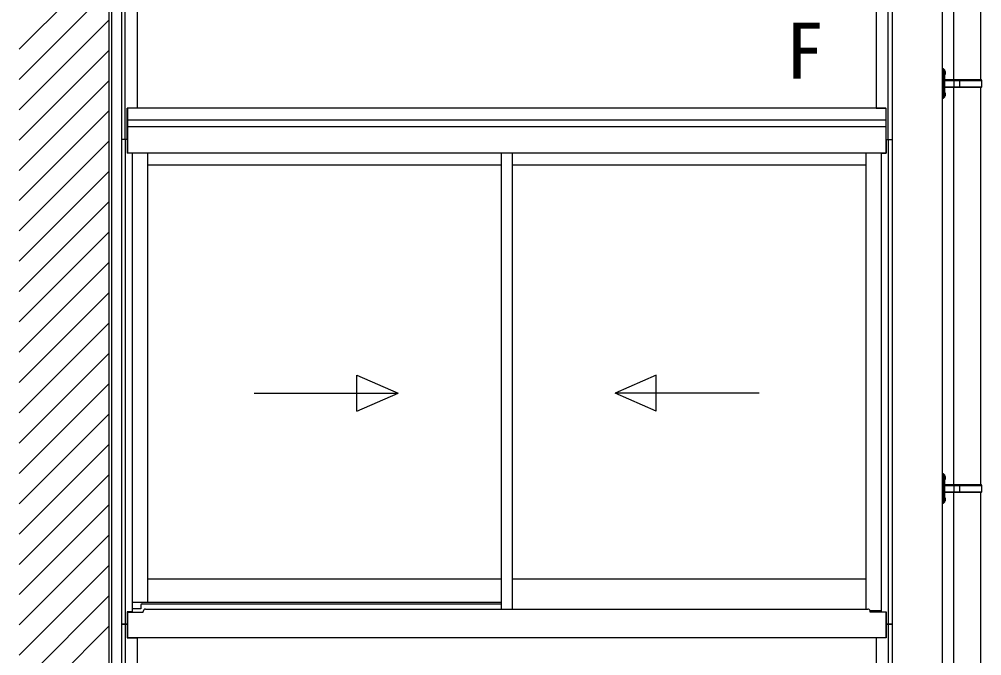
# Model space of a CAD drawing. Units: millimetres, scale not verified. Extents: x -1225 to 1225, y -1820 to 1812.
# Drawn here: x -632.6 to -418.7, y 963 to 1104.4 of the extents above; entities that cross this region are included whole.
import ezdxf
from ezdxf.enums import TextEntityAlignment as Align

# ---------------------------------------------------------------- set-up
doc = ezdxf.new("R2010")
doc.units = ezdxf.units.MM
doc.header["$LTSCALE"] = 10
doc.layers.add('0-2_USER1', color=3, linetype='Continuous')
doc.layers.add('0-6_YKK_A1', color=4, linetype='Continuous')
doc.styles.add('ＭＳ ゴシック', font='')
doc.styles.get('ＭＳ ゴシック').set_extended_font_data('MS Gothic')

msp = doc.modelspace()

# ---------------------------------------------------------------- linework, layer by layer
at = {"layer": '0-6_YKK_A1'}
for p, q in [((-612.62, 879.77), (-612.62, 1196.78)), ((-612.62, 879.77), (-612.62, 1154.28)), ((-612.02, 879.77), (-612.02, 1154.13)), ((-424.95, 1132.84), (-424.95, 1091)), ((-418.98, 1132.84), (-418.98, 1091)), ((-609.92, 1128.97), (-609.92, 1077.67)), ((-609.04, 1077.67), (-609.04, 1128.97)), ((-439.5, 1077.67), (-439.5, 1128.97)), ((-438.62, 1128.97), (-438.62, 1077.67)), ((-632.62, 1097.76), (-612.62, 1117.76)), ((-632.62, 1091.03), (-612.62, 1111.03)), ((-632.62, 1084.29), (-612.62, 1104.29)), ((-632.62, 1077.56), (-612.62, 1097.56)), ((-427.17, 1093.35), (-427.37, 1093.35)), ((-427.37, 1086.85), (-427.37, 1093.35)), ((-427.17, 1093.35), (-427.17, 1086.85)), ((-427.17, 1093.35), (-426.97, 1093.15)), ((-426.94, 1092.61), (-427.01, 1092.5)), ((-426.97, 1093.15), (-426.97, 1087.05)), ((-426.93, 1092.91), (-426.97, 1092.87)), ((-426.97, 1092.87), (-426.97, 1092.12)), ((-426.97, 1092.7), (-426.97, 1092.3)), ((-426.93, 1092.08), (-426.97, 1092.12)), ((-426.74, 1092.71), (-426.94, 1092.61)), ((-426.87, 1092.91), (-426.93, 1092.91)), ((-426.93, 1092.91), (-426.93, 1092.08)), ((-426.87, 1092.08), (-426.93, 1092.08)), ((-426.87, 1092.91), (-426.87, 1092.08)), ((-632.62, 1070.82), (-612.62, 1090.82)), ((-426.92, 1091), (-418.77, 1091)), ((-426.92, 1090.8), (-423.79, 1090.8)), ((-426.92, 1089.4), (-423.79, 1089.4)), ((-418.77, 1089.2), (-426.92, 1089.2)), ((-424.95, 1089.2), (-424.95, 1001)), ((-424.83, 1090.8), (-424.63, 1091)), ((-424.83, 1089.4), (-424.83, 1090.8)), ((-424.83, 1089.4), (-424.63, 1089.2)), ((-423.59, 1091), (-423.79, 1090.8)), ((-423.59, 1089.2), (-423.79, 1089.4)), ((-423.52, 1089.2), (-423.52, 1091)), ((-423.52, 1090.8), (-418.67, 1090.8)), ((-423.52, 1089.4), (-418.67, 1089.4)), ((-418.98, 1089.2), (-418.98, 1001)), ((-418.67, 1090.8), (-418.77, 1091)), ((-418.67, 1089.4), (-418.77, 1089.2)), ((-418.67, 1089.4), (-418.67, 1090.8)), ((-426.97, 1087.05), (-427.17, 1086.85)), ((-426.94, 1087.81), (-427.01, 1087.7)), ((-426.93, 1088.11), (-426.97, 1088.07)), ((-426.97, 1088.07), (-426.97, 1087.32)), ((-426.97, 1087.9), (-426.97, 1087.5)), ((-426.93, 1087.28), (-426.97, 1087.32)), ((-426.74, 1087.91), (-426.94, 1087.81)), ((-426.87, 1088.11), (-426.93, 1088.11)), ((-426.93, 1088.11), (-426.93, 1087.28)), ((-426.87, 1087.28), (-426.93, 1087.28)), ((-426.87, 1088.11), (-426.87, 1087.28)), ((-427.37, 1086.85), (-427.17, 1086.85)), ((-632.62, 1064.09), (-612.62, 1084.09)), ((-608.62, 1077.67), (-608.62, 1084.67)), ((-606.42, 1084.67), (-608.62, 1084.67)), ((-439.97, 1084.67), (-608.57, 1084.67)), ((-608.57, 1084.67), (-608.57, 1074.67)), ((-442.12, 1084.67), (-439.92, 1084.67)), ((-439.97, 1084.67), (-439.97, 1074.67)), ((-439.92, 1077.67), (-439.92, 1084.67)), ((-439.97, 1081.97), (-608.57, 1081.97)), ((-439.97, 1080.47), (-608.57, 1080.47)), ((-632.62, 1057.35), (-612.62, 1077.35)), ((-608.62, 1077.67), (-609.92, 1077.67)), ((-609.92, 1077.67), (-609.92, 969.97)), ((-608.62, 1077.67), (-609.92, 1077.67)), ((-609.04, 1077.67), (-609.04, 969.97)), ((-608.62, 1077.67), (-608.62, 1074.67)), ((-439.92, 1077.67), (-438.62, 1077.67)), ((-439.92, 1077.67), (-439.92, 1074.67)), ((-439.92, 1077.67), (-438.62, 1077.67)), ((-439.5, 1077.67), (-439.5, 969.97)), ((-438.62, 1077.67), (-438.62, 969.97)), ((-607.52, 1074.67), (-608.62, 1074.67)), ((-439.97, 1074.67), (-608.57, 1074.67)), ((-607.52, 1074.67), (-607.52, 972.73)), ((-604.12, 1074.67), (-604.12, 974.77)), ((-525.52, 1074.67), (-525.52, 973.32)), ((-523.02, 1074.67), (-523.02, 973.32)), ((-444.42, 1074.67), (-444.42, 973.32)), ((-441.02, 1074.67), (-441.02, 972.73)), ((-441.02, 1074.67), (-439.92, 1074.67)), ((-525.52, 1071.97), (-604.12, 1071.97)), ((-444.42, 1071.97), (-523.02, 1071.97)), ((-632.62, 1050.62), (-612.62, 1070.62)), ((-632.62, 1043.88), (-612.62, 1063.88)), ((-632.62, 1037.15), (-612.62, 1057.15)), ((-632.62, 1030.41), (-612.62, 1050.41)), ((-632.62, 1023.68), (-612.62, 1043.68)), ((-632.62, 1016.94), (-612.62, 1036.94)), ((-632.62, 1010.21), (-612.62, 1030.21)), ((-557.55, 1025.34), (-548.38, 1021.34)), ((-557.55, 1017.34), (-557.55, 1025.34)), ((-491.02, 1025.34), (-500.18, 1021.34)), ((-491.02, 1017.34), (-491.02, 1025.34)), ((-632.62, 1003.47), (-612.62, 1023.47)), ((-580.38, 1021.34), (-548.38, 1021.34)), ((-557.55, 1017.34), (-548.38, 1021.34)), ((-468.18, 1021.34), (-500.18, 1021.34)), ((-491.02, 1017.34), (-500.18, 1021.34)), ((-632.62, 996.74), (-612.62, 1016.74)), ((-632.62, 990), (-612.62, 1010)), ((-632.62, 983.26), (-612.62, 1003.26)), ((-427.17, 1003.35), (-427.37, 1003.35)), ((-427.37, 996.85), (-427.37, 1003.35)), ((-427.17, 1003.35), (-427.17, 996.85)), ((-427.17, 1003.35), (-426.97, 1003.15)), ((-426.94, 1002.61), (-427.01, 1002.5)), ((-426.97, 1003.15), (-426.97, 997.05)), ((-426.93, 1002.91), (-426.97, 1002.87)), ((-426.97, 1002.87), (-426.97, 1002.12)), ((-426.97, 1002.7), (-426.97, 1002.3)), ((-426.93, 1002.08), (-426.97, 1002.12)), ((-426.74, 1002.71), (-426.94, 1002.61)), ((-426.87, 1002.91), (-426.93, 1002.91)), ((-426.93, 1002.91), (-426.93, 1002.08)), ((-426.87, 1002.08), (-426.93, 1002.08)), ((-426.87, 1002.91), (-426.87, 1002.08)), ((-426.92, 1001), (-418.77, 1001)), ((-426.92, 1000.8), (-423.79, 1000.8)), ((-426.92, 999.4), (-423.79, 999.4)), ((-418.77, 999.2), (-426.92, 999.2)), ((-424.95, 999.2), (-424.95, 911)), ((-424.83, 1000.8), (-424.63, 1001)), ((-424.83, 999.4), (-424.83, 1000.8)), ((-424.83, 999.4), (-424.63, 999.2)), ((-423.59, 1001), (-423.79, 1000.8)), ((-423.59, 999.2), (-423.79, 999.4)), ((-423.52, 999.2), (-423.52, 1001)), ((-423.52, 1000.8), (-418.67, 1000.8)), ((-423.52, 999.4), (-418.67, 999.4)), ((-418.98, 999.2), (-418.98, 911)), ((-418.67, 1000.8), (-418.77, 1001)), ((-418.67, 999.4), (-418.77, 999.2)), ((-418.67, 999.4), (-418.67, 1000.8)), ((-426.97, 997.05), (-427.17, 996.85)), ((-426.94, 997.81), (-427.01, 997.7)), ((-426.93, 998.11), (-426.97, 998.07)), ((-426.97, 998.07), (-426.97, 997.32)), ((-426.97, 997.9), (-426.97, 997.5)), ((-426.93, 997.28), (-426.97, 997.32)), ((-426.74, 997.91), (-426.94, 997.81)), ((-426.87, 998.11), (-426.93, 998.11)), ((-426.93, 998.11), (-426.93, 997.28)), ((-426.87, 997.28), (-426.93, 997.28)), ((-426.87, 998.11), (-426.87, 997.28)), ((-632.62, 976.53), (-612.62, 996.53)), ((-427.37, 996.85), (-427.17, 996.85)), ((-632.62, 969.79), (-612.62, 989.79)), ((-632.62, 963.06), (-612.62, 983.06)), ((-525.52, 979.97), (-604.12, 979.97)), ((-444.42, 979.97), (-523.02, 979.97)), ((-632.62, 956.32), (-612.62, 976.32)), ((-604.12, 974.77), (-607.52, 974.77)), ((-605.57, 974.22), (-605.57, 973.37)), ((-605.32, 974.47), (-525.52, 974.47)), ((-525.52, 974.77), (-604.12, 974.77)), ((-608.57, 972.73), (-608.57, 966.97)), ((-608.57, 972.67), (-605.07, 972.67)), ((-605.57, 973.37), (-607.52, 973.37)), ((-605.07, 972.67), (-605.07, 972.82)), ((-441.02, 972.97), (-443.49, 972.97)), ((-443.47, 972.67), (-443.47, 972.82)), ((-439.97, 972.67), (-443.47, 972.67)), ((-439.97, 972.73), (-439.97, 966.97)), ((-632.62, 949.59), (-612.62, 969.59)), ((-608.62, 969.97), (-609.92, 969.97)), ((-609.92, 969.97), (-608.62, 969.97)), ((-609.92, 969.97), (-609.92, 880.37)), ((-609.04, 969.97), (-609.04, 880.37)), ((-608.62, 969.97), (-608.62, 966.97)), ((-439.92, 969.97), (-438.62, 969.97)), ((-438.62, 969.97), (-439.92, 969.97)), ((-439.92, 969.97), (-439.92, 966.97)), ((-439.5, 969.97), (-439.5, 880.37)), ((-438.62, 969.97), (-438.62, 880.37)), ((-608.62, 968.97), (-608.57, 968.97)), ((-439.92, 968.97), (-439.97, 968.97)), ((-608.62, 966.97), (-606.42, 966.97)), ((-439.97, 966.97), (-608.57, 966.97)), ((-606.42, 966.97), (-606.42, 879.77)), ((-442.12, 966.97), (-442.12, 879.77)), ((-439.92, 966.97), (-442.12, 966.97))]:
    msp.add_line(p, q, dxfattribs=at)
for points in [[(-439.37, 849.77), (-427.37, 849.77), (-427.37, 879.77), (-427.37, 1130.02)], [(-609.92, 1128.97), (-606.42, 1128.97), (-606.42, 1084.67)], [(-438.62, 1128.97), (-442.12, 1128.97), (-442.12, 1084.67)], [(-426.74, 1092.28), (-426.94, 1092.38), (-427.01, 1092.5)], [(-426.74, 1087.48), (-426.94, 1087.58), (-427.01, 1087.7)], [(-426.74, 1002.28), (-426.94, 1002.38), (-427.01, 1002.5)], [(-426.74, 997.48), (-426.94, 997.58), (-427.01, 997.7)], [(-607.52, 972.73), (-608.62, 972.73), (-608.62, 969.97)], [(-604.57, 973.32), (-525.52, 973.32), (-443.97, 973.32)], [(-441.02, 972.73), (-439.92, 972.73), (-439.92, 969.97)]]:
    msp.add_lwpolyline(points, dxfattribs=at)
for centre, radius, start, end in [((-427.3, 1092.5), 0.6, 316.2176, 43.7824), ((-426.92, 1091.05), 0.05, 180, 270), ((-426.92, 1090.85), 0.05, 180, 270), ((-426.92, 1089.35), 0.05, 90, 180), ((-426.92, 1089.15), 0.05, 90, 180), ((-427.3, 1087.7), 0.6, 316.2176, 43.7824), ((-427.3, 1002.5), 0.6, 316.2176, 43.7824), ((-426.92, 1001.05), 0.05, 180, 270), ((-426.92, 1000.85), 0.05, 180, 270), ((-426.92, 999.35), 0.05, 90, 180), ((-426.92, 999.15), 0.05, 90, 180), ((-427.3, 997.7), 0.6, 316.2176, 43.7824), ((-605.32, 974.22), 0.25, 90, 180), ((-604.57, 972.82), 0.5, 90, 180), ((-443.97, 972.82), 0.5, 17.4574, 90), ((-443.97, 972.82), 0.5, 0, 17.4574)]:
    msp.add_arc(centre, radius, start, end, dxfattribs=at)

# ---------------------------------------------------------------- texts
at = {"layer": '0-2_USER1', "style": 'ＭＳ ゴシック'}
msp.add_text('F', height=12.46, dxfattribs=at).set_placement((-462.24, 1087.46), align=Align.BOTTOM_LEFT)

doc.saveas('drawing.dxf')
